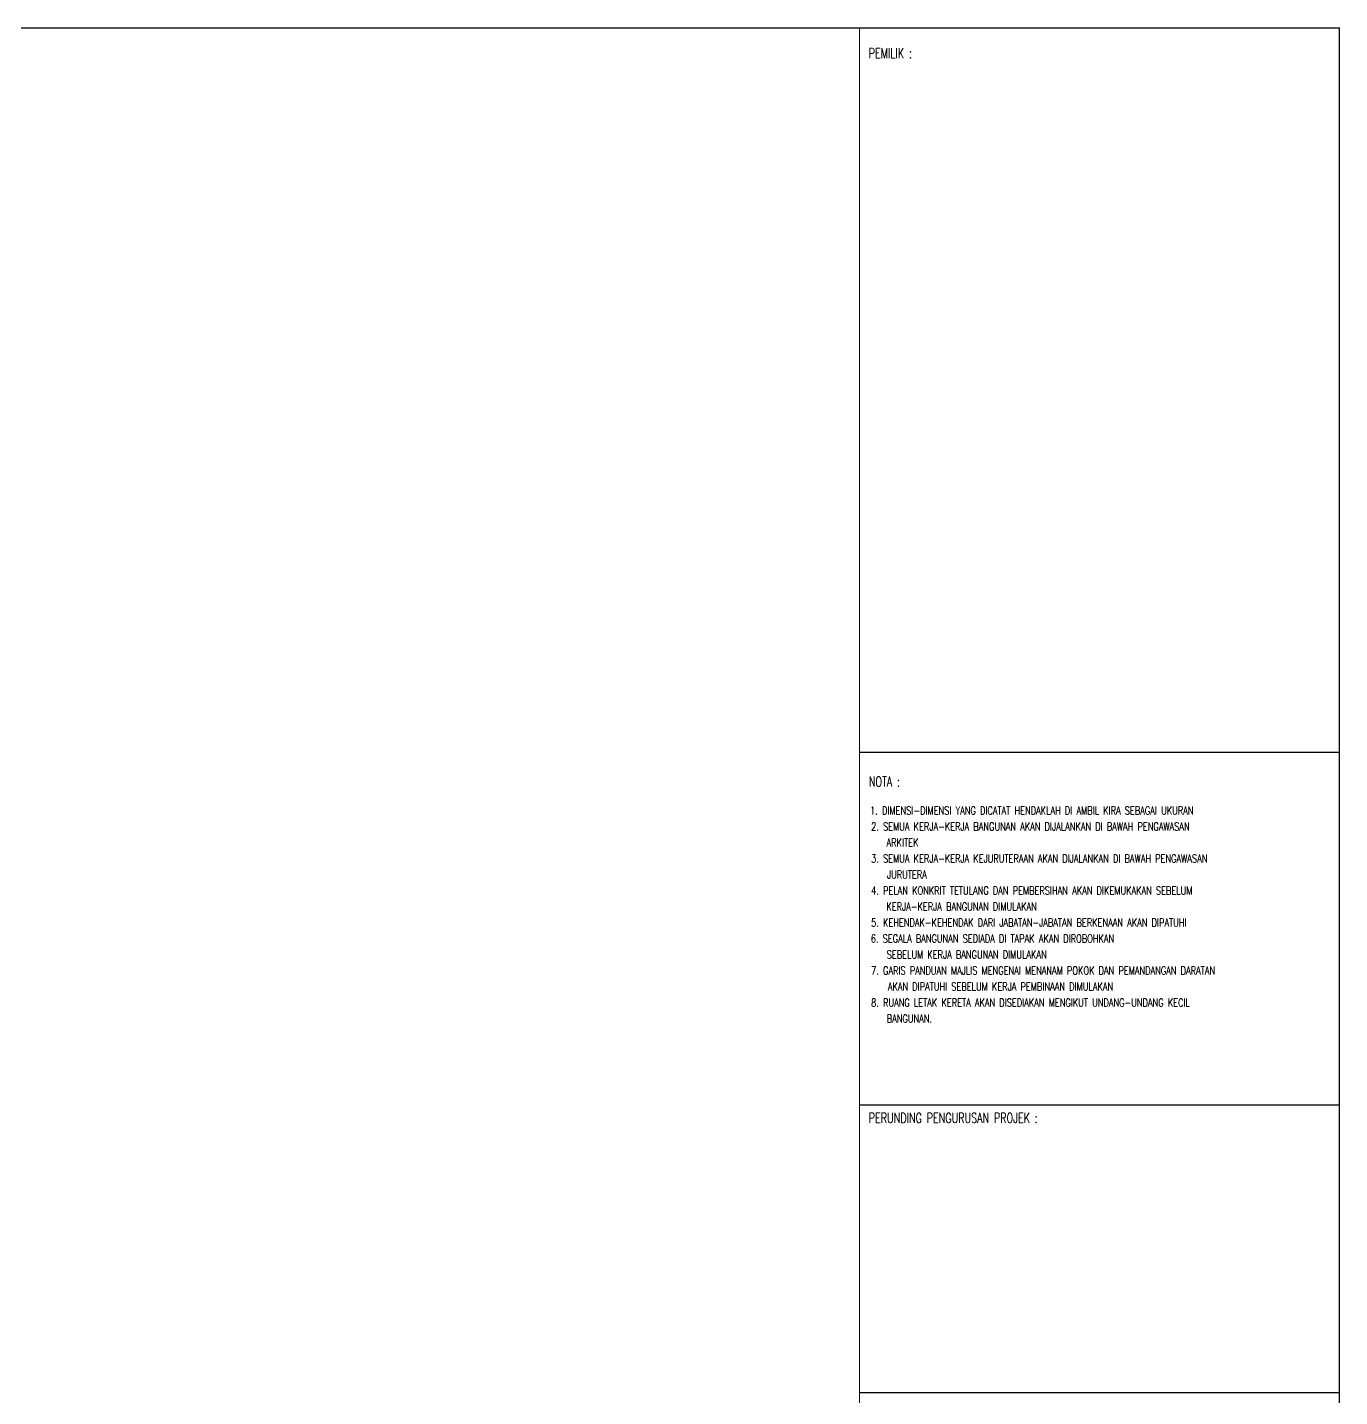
# Model space of a CAD drawing. Header units: inches. Extents: x -86493719 to 430035, y 21644 to 1519532.
# Drawn here: x 74225 to 111940, y 61902 to 101263 of the extents above; entities that cross this region are included whole.
import ezdxf

# ---------------------------------------------------------------- set-up
doc = ezdxf.new("R2010")
doc.units = ezdxf.units.IN
doc.header["$MEASUREMENT"] = 0
for name, color, linetype in [('dmension', 4, 'Continuous'), ('dxt_text', 4, 'Continuous'), ('t.block', 4, 'Continuous')]:
    doc.layers.add(name, color=color, linetype=linetype)
doc.layers.add('line', color=8, linetype='Continuous', lineweight=9)
doc.styles.add('ROMANS', font='romans.shx', dxfattribs={"width": 0.5, "height": 400})
doc.styles.add('TEXT25', font='SIMPLEX.shx', dxfattribs={"width": 0.7, "height": 62.5})

msp = doc.modelspace()

# ---------------------------------------------------------------- linework, layer by layer
at = {"layer": 'dmension', "ltscale": 100, "const_width": 23}
msp.add_lwpolyline([(98140, 101252), (98140, 23184), (111929, 23184), (111929, 101252), (98140, 101252)], dxfattribs=at)
at = {"layer": 't.block', "color": 7, "linetype": 'Continuous'}
msp.add_line((111929, 90454), (111929, 25591), dxfattribs=at)
at = {"layer": 't.block', "color": 7}
for p, q in [((111936, 80416), (98141, 80416)), ((111936, 70282), (98141, 70282)), ((111936, 62009), (98141, 62009))]:
    msp.add_line(p, q, dxfattribs=at)
at = {"layer": 't.block', "color": 7, "ltscale": 0.5}
msp.add_lwpolyline([(111929, 23184), (17074, 23184), (17074, 101252), (111929, 101252)], close=True, dxfattribs=at)

# ---------------------------------------------------------------- texts
at = {"layer": 'dxt_text', "style": 'TEXT25', "width": 0.7}
for s, height, p in [('PEMILIK :', 287.5, (98407, 100378)), ('NOTA :', 287.5, (98410, 79438)), ('PERUNDING PENGURUSAN PROJEK :', 287.51, (98408, 69768))]:
    msp.add_text(s, height=height, dxfattribs=at).set_placement(p)
at = {"layer": 'line', "color": 6, "style": 'ROMANS', "width": 0.75}
for s, height, p in [('1. DIMENSI-DIMENSI YANG DICATAT HENDAKLAH DI AMBIL KIRA SEBAGAI UKURAN', 230.01, (98447, 78635)), ('2. SEMUA KERJA-KERJA BANGUNAN AKAN DIJALANKAN DI BAWAH PENGAWASAN ', 230.01, (98477, 78174)), ('ARKITEK', 230, (98920, 77714)), ('3. SEMUA KERJA-KERJA KEJURUTERAAN AKAN DIJALANKAN DI BAWAH PENGAWASAN ', 230.01, (98477, 77254)), ('JURUTERA', 230, (98932, 76794)), ('4. PELAN KONKRIT TETULANG DAN PEMBERSIHAN AKAN DIKEMUKAKAN SEBELUM ', 230.01, (98477, 76334)), ('KERJA-KERJA BANGUNAN DIMULAKAN', 230.01, (98913, 75874)), ('5. KEHENDAK-KEHENDAK DARI JABATAN-JABATAN BERKENAAN AKAN DIPATUHI', 230.01, (98477, 75413)), ('6. SEGALA BANGUNAN SEDIADA DI TAPAK AKAN DIROBOHKAN', 230.01, (98467, 74953)), ('SEBELUM KERJA BANGUNAN DIMULAKAN', 230.01, (98923, 74493)), ('7. GARIS PANDUAN MAJLIS MENGENAI MENANAM POKOK DAN PEMANDANGAN DARATAN ', 230.01, (98477, 74033)), ('AKAN DIPATUHI SEBELUM KERJA PEMBINAAN DIMULAKAN', 230.01, (98953, 73573)), ('8. RUANG LETAK KERETA AKAN DISEDIAKAN MENGIKUT UNDANG-UNDANG KECIL ', 230.01, (98477, 73113)), ('BANGUNAN.', 230, (98923, 72652))]:
    msp.add_text(s, height=height, rotation=0, dxfattribs=at).set_placement(p)

doc.saveas('drawing.dxf')
